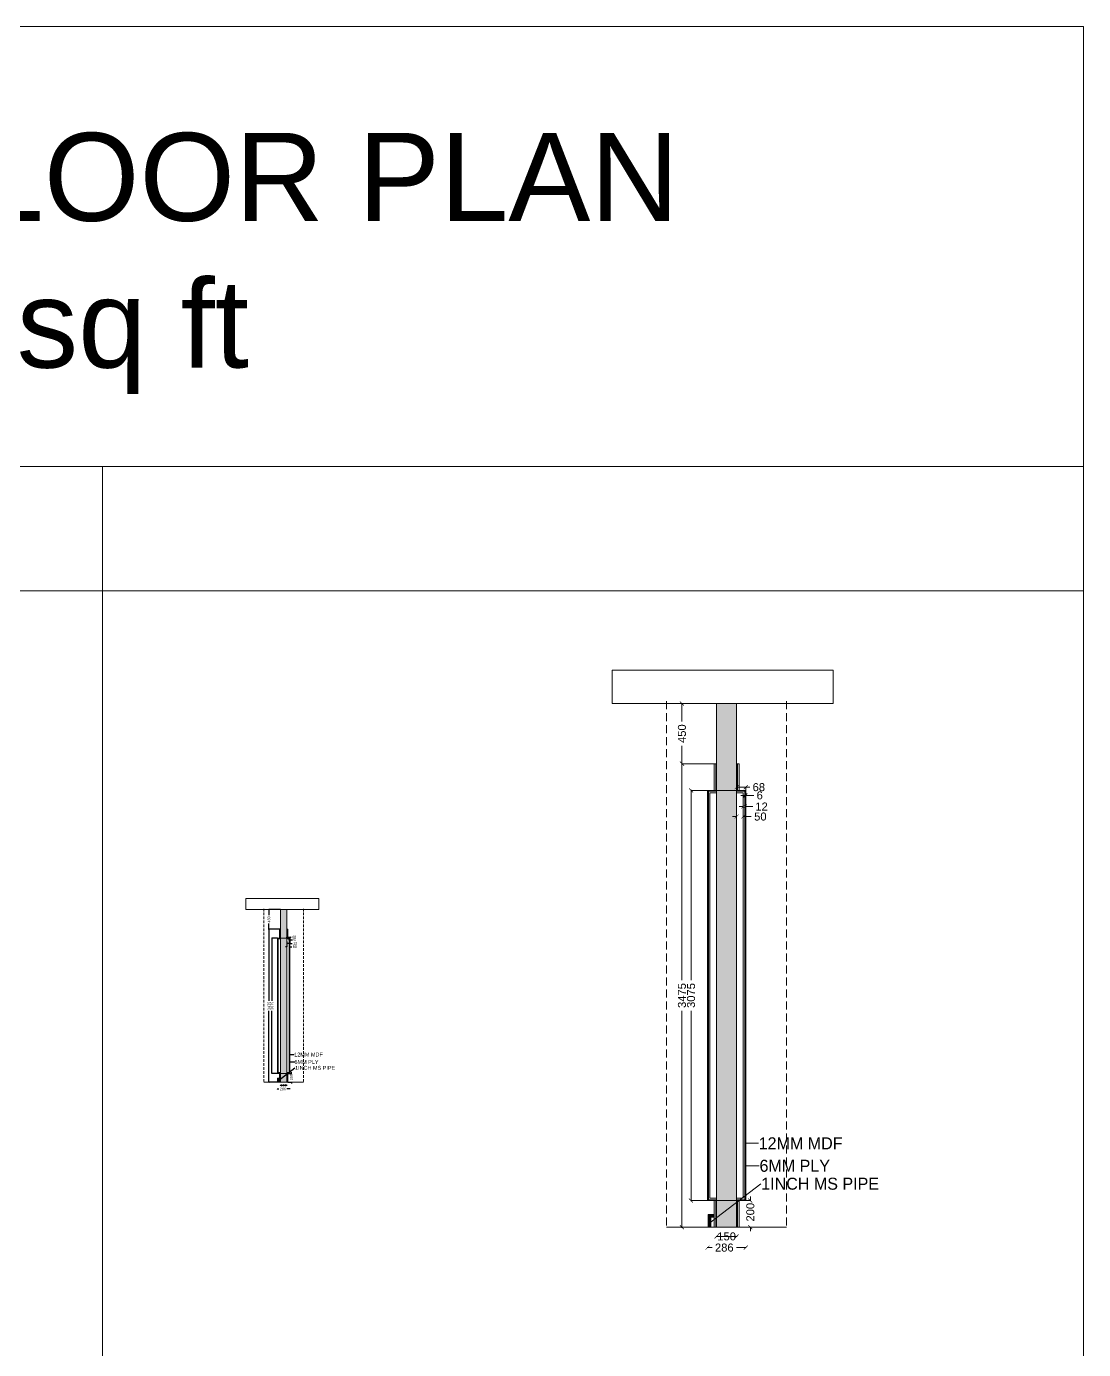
# Model space of a CAD drawing. Header units: millimetres. Extents: x 1464389 to 1998638, y -29162 to 256806.
# Drawn here: x 1638695 to 1662719, y 202913 to 232978 of the extents above; entities that cross this region are included whole.
import ezdxf
from ezdxf import colors
from ezdxf.entities.mleader import LeaderData, LeaderLine
from ezdxf.math import Vec2, Vec3

# ---------------------------------------------------------------- set-up
doc = ezdxf.new("R2010")
doc.units = ezdxf.units.MM
doc.header["$LTSCALE"] = 15
doc.header["$PDMODE"] = 35
doc.linetypes.add('DASHED', pattern=[0.75, 0.5, -0.25])
doc.layers.get('0').update_dxf_attribs({"lineweight": 5})
doc.layers.add('dimension', color=1, linetype='Continuous', lineweight=25)
doc.layers.add('Hatch', color=252, linetype='Continuous', lineweight=15)
doc.layers.add('Text', color=250, linetype='Continuous')
doc.styles.add('ARIAL', font='arial.ttf')
doc.dimstyles.new('SC-25', dxfattribs={"dimtxt": 60, "dimasz": 30, "dimexe": 0, "dimexo": 0, "dimgap": 25, "dimtad": 0, "dimdec": 0, "dimzin": 0, "dimdsep": 46, "dimtxsty": 'ARIAL', "dimblk": 'ARCHTICK', "dimcen": 0.09, "dimdle": 3, "dimclrd": 251, "dimclre": 251, "dimclrt": 1, "dimadec": 0, "dimazin": 0, "dimtfac": 1, "dimtdec": 0, "dimtofl": 0, "dimtmove": 0, "dimatfit": 2, "dimfxl": 100, "dimtolj": 1, "dimtzin": 0, "dimarcsym": 0})

# ---------------------------------------------------------------- blocks, each defined once
blk = doc.blocks.new('_ArchTick')
at = {"color": 0, "linetype": 'ByBlock', "const_width": 0.15}
blk.add_lwpolyline([(-0.5, -0.5), (0.5, 0.5)], dxfattribs=at)
blk = doc.blocks.new('*D2409')
at = {"layer": 'Defpoints', "color": 0, "ltscale": 0.25, "transparency": 16777216}
for p in [(1644615, 212263), (1644683, 212286), (1644683, 212263)]:
    blk.add_point(p, dxfattribs=at)
at = {"layer": 'dimension', "color": 251, "lineweight": -2, "ltscale": 0.25, "transparency": 16777216}
for p, q in [((1644612, 212286), (1644683, 212286)), ((1644615, 212263), (1644615, 212286)), ((1644683, 212263), (1644683, 212286)), ((1644683, 212286), (1644713, 212286))]:
    blk.add_line(p, q, dxfattribs=at)
at = {"layer": 'dimension', "color": 251, "lineweight": -2, "ltscale": 0.25, "transparency": 16777216, "xscale": 30, "yscale": 30, "zscale": 30, "rotation": 180}
blk.add_blockref('_ArchTick', (1644615, 212286), dxfattribs=at)
at = {"layer": 'dimension', "color": 251, "lineweight": -2, "ltscale": 0.25, "transparency": 16777216, "xscale": 30, "yscale": 30, "zscale": 30}
blk.add_blockref('_ArchTick', (1644683, 212286), dxfattribs=at)
at = {"layer": 'dimension', "color": 1, "ltscale": 0.25, "transparency": 16777216, "insert": (1644781, 212286), "char_height": 60, "attachment_point": 5, "style": 'ARIAL'}
blk.add_mtext('\\A1;68', dxfattribs=at)
blk = doc.blocks.new('*D2410')
at = {"layer": 'Defpoints', "color": 0, "ltscale": 0.25, "transparency": 16777216}
for p in [(1644633, 209188), (1644633, 208988), (1644718, 209188)]:
    blk.add_point(p, dxfattribs=at)
at = {"layer": 'dimension', "color": 251, "lineweight": -2, "ltscale": 0.25, "transparency": 16777216}
for p, q in [((1644633, 209188), (1644718, 209188)), ((1644633, 208988), (1644718, 208988)), ((1644718, 209188), (1644718, 209218)), ((1644718, 208988), (1644718, 208958))]:
    blk.add_line(p, q, dxfattribs=at)
at = {"layer": 'dimension', "color": 251, "lineweight": -2, "ltscale": 0.25, "transparency": 16777216, "xscale": 30, "yscale": 30, "zscale": 30}
for p, rotation in [((1644718, 209188), 270), ((1644718, 208988), 90)]:
    blk.add_blockref('_ArchTick', p, dxfattribs=dict(at, rotation=rotation))
at = {"layer": 'dimension', "color": 1, "ltscale": 0.25, "transparency": 16777216, "insert": (1644718, 209101), "char_height": 60, "attachment_point": 5, "rotation": 90, "style": 'ARIAL'}
blk.add_mtext('\\A1;200', dxfattribs=at)
blk = doc.blocks.new('*D1709')
at = {"layer": 'Defpoints', "color": 0, "ltscale": 0.25, "transparency": 16777216}
for p in [(1644465, 208919), (1644615, 208919), (1644615, 208919)]:
    blk.add_point(p, dxfattribs=at)
at = {"layer": 'dimension', "color": 251, "lineweight": -2, "ltscale": 0.25, "transparency": 16777216}
blk.add_line((1644462, 208919), (1644618, 208919), dxfattribs=at)
at = {"layer": 'dimension', "color": 251, "lineweight": -2, "ltscale": 0.25, "transparency": 16777216, "xscale": 30, "yscale": 30, "zscale": 30, "rotation": 180}
blk.add_blockref('_ArchTick', (1644465, 208919), dxfattribs=at)
at = {"layer": 'dimension', "color": 251, "lineweight": -2, "ltscale": 0.25, "transparency": 16777216, "xscale": 30, "yscale": 30, "zscale": 30}
blk.add_blockref('_ArchTick', (1644615, 208919), dxfattribs=at)
at = {"layer": 'dimension', "color": 1, "ltscale": 0.25, "transparency": 16777216, "insert": (1644540, 208919), "char_height": 60, "attachment_point": 5, "style": 'ARIAL'}
blk.add_mtext('\\A1;150', dxfattribs=at)
blk = doc.blocks.new('*D1710')
at = {"layer": 'Defpoints', "color": 0, "ltscale": 0.25, "transparency": 16777216}
for p in [(1644397, 208836), (1644683, 208836), (1644683, 208836)]:
    blk.add_point(p, dxfattribs=at)
at = {"layer": 'dimension', "color": 251, "lineweight": -2, "ltscale": 0.25, "transparency": 16777216}
for p, q in [((1644394, 208836), (1644431, 208836)), ((1644686, 208836), (1644614, 208836))]:
    blk.add_line(p, q, dxfattribs=at)
at = {"layer": 'dimension', "color": 251, "lineweight": -2, "ltscale": 0.25, "transparency": 16777216, "xscale": 30, "yscale": 30, "zscale": 30, "rotation": 180}
blk.add_blockref('_ArchTick', (1644397, 208836), dxfattribs=at)
at = {"layer": 'dimension', "color": 251, "lineweight": -2, "ltscale": 0.25, "transparency": 16777216, "xscale": 30, "yscale": 30, "zscale": 30}
blk.add_blockref('_ArchTick', (1644683, 208836), dxfattribs=at)
at = {"layer": 'dimension', "color": 1, "ltscale": 0.25, "transparency": 16777216, "insert": (1644522, 208836), "char_height": 60, "attachment_point": 5, "style": 'ARIAL'}
blk.add_mtext('\\A1;286', dxfattribs=at)
blk = doc.blocks.new('*D2411')
at = {"layer": 'Defpoints', "color": 0, "ltscale": 0.25, "transparency": 16777216}
for p in [(1644273, 212263), (1644397, 212263), (1644397, 209188)]:
    blk.add_point(p, dxfattribs=at)
at = {"layer": 'dimension', "color": 251, "lineweight": -2, "ltscale": 0.25, "transparency": 16777216}
for p, q in [((1644273, 212266), (1644273, 210840)), ((1644397, 212263), (1644273, 212263)), ((1644273, 209185), (1644273, 210610)), ((1644397, 209188), (1644273, 209188))]:
    blk.add_line(p, q, dxfattribs=at)
at = {"layer": 'dimension', "color": 251, "lineweight": -2, "ltscale": 0.25, "transparency": 16777216, "xscale": 30, "yscale": 30, "zscale": 30}
for p, rotation in [((1644273, 212263), 90), ((1644273, 209188), 270)]:
    blk.add_blockref('_ArchTick', p, dxfattribs=dict(at, rotation=rotation))
at = {"layer": 'dimension', "color": 1, "ltscale": 0.25, "transparency": 16777216, "insert": (1644273, 210725), "char_height": 60, "attachment_point": 5, "rotation": 90, "style": 'ARIAL'}
blk.add_mtext('\\A1;3075', dxfattribs=at)
blk = doc.blocks.new('*D2412')
at = {"layer": 'Defpoints', "color": 0, "ltscale": 0.25, "transparency": 16777216}
for p in [(1644447, 212463), (1644205, 208988), (1644447, 208988)]:
    blk.add_point(p, dxfattribs=at)
at = {"layer": 'dimension', "color": 251, "lineweight": -2, "ltscale": 0.25, "transparency": 16777216}
for p, q in [((1644205, 212466), (1644205, 210840)), ((1644447, 212463), (1644205, 212463)), ((1644205, 208985), (1644205, 210610)), ((1644447, 208988), (1644205, 208988))]:
    blk.add_line(p, q, dxfattribs=at)
at = {"layer": 'dimension', "color": 251, "lineweight": -2, "ltscale": 0.25, "transparency": 16777216, "xscale": 30, "yscale": 30, "zscale": 30}
for p, rotation in [((1644205, 212463), 90), ((1644205, 208988), 270)]:
    blk.add_blockref('_ArchTick', p, dxfattribs=dict(at, rotation=rotation))
at = {"layer": 'dimension', "color": 1, "ltscale": 0.25, "transparency": 16777216, "insert": (1644205, 210725), "char_height": 60, "attachment_point": 5, "rotation": 90, "style": 'ARIAL'}
blk.add_mtext('\\A1;3475', dxfattribs=at)
blk = doc.blocks.new('*D2413')
at = {"layer": 'Defpoints', "color": 0, "ltscale": 0.25, "transparency": 16777216}
for p in [(1644205, 212913), (1644465, 212913), (1644465, 212463)]:
    blk.add_point(p, dxfattribs=at)
at = {"layer": 'dimension', "color": 251, "lineweight": -2, "ltscale": 0.25, "transparency": 16777216}
for p, q in [((1644205, 212916), (1644205, 212780)), ((1644465, 212913), (1644205, 212913)), ((1644205, 212460), (1644205, 212595)), ((1644465, 212463), (1644205, 212463))]:
    blk.add_line(p, q, dxfattribs=at)
at = {"layer": 'dimension', "color": 251, "lineweight": -2, "ltscale": 0.25, "transparency": 16777216, "xscale": 30, "yscale": 30, "zscale": 30}
for p, rotation in [((1644205, 212913), 90), ((1644205, 212463), 270)]:
    blk.add_blockref('_ArchTick', p, dxfattribs=dict(at, rotation=rotation))
at = {"layer": 'dimension', "color": 1, "ltscale": 0.25, "transparency": 16777216, "insert": (1644205, 212688), "char_height": 60, "attachment_point": 5, "rotation": 90, "style": 'ARIAL'}
blk.add_mtext('\\A1;450', dxfattribs=at)
blk = doc.blocks.new('*D1711')
at = {"layer": 'Defpoints', "color": 0, "ltscale": 0.25, "transparency": 16777216}
for p in [(1644615, 212189), (1644665, 212189), (1644665, 212066)]:
    blk.add_point(p, dxfattribs=at)
at = {"layer": 'dimension', "color": 251, "lineweight": -2, "ltscale": 0.25, "transparency": 16777216}
for p, q in [((1644615, 212066), (1644585, 212066)), ((1644615, 212189), (1644615, 212066)), ((1644665, 212189), (1644665, 212066)), ((1644665, 212066), (1644725, 212066))]:
    blk.add_line(p, q, dxfattribs=at)
at = {"layer": 'dimension', "color": 251, "lineweight": -2, "ltscale": 0.25, "transparency": 16777216, "xscale": 30, "yscale": 30, "zscale": 30}
blk.add_blockref('_ArchTick', (1644615, 212066), dxfattribs=at)
at = {"layer": 'dimension', "color": 251, "lineweight": -2, "ltscale": 0.25, "transparency": 16777216, "xscale": 30, "yscale": 30, "zscale": 30, "rotation": 180}
blk.add_blockref('_ArchTick', (1644665, 212066), dxfattribs=at)
at = {"layer": 'dimension', "color": 1, "ltscale": 0.25, "transparency": 16777216, "insert": (1644793, 212066), "char_height": 60, "attachment_point": 5, "style": 'ARIAL'}
blk.add_mtext('\\A1;50', dxfattribs=at)
blk = doc.blocks.new('*D1712')
at = {"layer": 'Defpoints', "color": 0, "ltscale": 0.25, "transparency": 16777216}
for p in [(1644665, 212219), (1644677, 212219), (1644677, 212142)]:
    blk.add_point(p, dxfattribs=at)
at = {"layer": 'dimension', "color": 251, "lineweight": -2, "ltscale": 0.25, "transparency": 16777216}
for p, q in [((1644665, 212142), (1644635, 212142)), ((1644665, 212219), (1644665, 212142)), ((1644677, 212219), (1644677, 212142)), ((1644677, 212142), (1644737, 212142))]:
    blk.add_line(p, q, dxfattribs=at)
at = {"layer": 'dimension', "color": 251, "lineweight": -2, "ltscale": 0.25, "transparency": 16777216, "xscale": 30, "yscale": 30, "zscale": 30}
blk.add_blockref('_ArchTick', (1644665, 212142), dxfattribs=at)
at = {"layer": 'dimension', "color": 251, "lineweight": -2, "ltscale": 0.25, "transparency": 16777216, "xscale": 30, "yscale": 30, "zscale": 30, "rotation": 180}
blk.add_blockref('_ArchTick', (1644677, 212142), dxfattribs=at)
at = {"layer": 'dimension', "color": 1, "ltscale": 0.25, "transparency": 16777216, "insert": (1644802, 212142), "char_height": 60, "attachment_point": 5, "style": 'ARIAL'}
blk.add_mtext('\\A1;12', dxfattribs=at)
blk = doc.blocks.new('*D2414')
at = {"layer": 'Defpoints', "color": 0, "ltscale": 0.25, "transparency": 16777216}
for p in [(1644683, 212263), (1644677, 212257), (1644683, 212225)]:
    blk.add_point(p, dxfattribs=at)
at = {"layer": 'dimension', "color": 251, "lineweight": -2, "ltscale": 0.25, "transparency": 16777216}
for p, q in [((1644683, 212263), (1644683, 212225)), ((1644677, 212225), (1644647, 212225)), ((1644677, 212257), (1644677, 212225)), ((1644683, 212225), (1644743, 212225))]:
    blk.add_line(p, q, dxfattribs=at)
at = {"layer": 'dimension', "color": 251, "lineweight": -2, "ltscale": 0.25, "transparency": 16777216, "xscale": 30, "yscale": 30, "zscale": 30}
blk.add_blockref('_ArchTick', (1644677, 212225), dxfattribs=at)
at = {"layer": 'dimension', "color": 251, "lineweight": -2, "ltscale": 0.25, "transparency": 16777216, "xscale": 30, "yscale": 30, "zscale": 30, "rotation": 180}
blk.add_blockref('_ArchTick', (1644683, 212225), dxfattribs=at)
at = {"layer": 'dimension', "color": 1, "ltscale": 0.25, "transparency": 16777216, "insert": (1644788, 212225), "char_height": 60, "attachment_point": 5, "style": 'ARIAL'}
blk.add_mtext('\\A1;6', dxfattribs=at)
blk = doc.blocks.new('*D1319')
at = {"layer": 'Defpoints', "color": 0, "ltscale": 0.25, "transparency": 16777216}
for p in [(3435141.6, 304428.2), (3435209.6, 304452), (3435209.6, 304428.2)]:
    blk.add_point(p, dxfattribs=at)
at = {"layer": 'dimension', "color": 251, "lineweight": -2, "ltscale": 0.25, "transparency": 16777216}
for p, q in [((3435138.6, 304452), (3435209.6, 304452)), ((3435141.6, 304428.2), (3435141.6, 304452)), ((3435209.6, 304428.2), (3435209.6, 304452)), ((3435209.6, 304452), (3435239.6, 304452))]:
    blk.add_line(p, q, dxfattribs=at)
at = {"layer": 'dimension', "color": 251, "lineweight": -2, "ltscale": 0.25, "transparency": 16777216, "xscale": 30, "yscale": 30, "zscale": 30, "rotation": 180}
blk.add_blockref('_ArchTick', (3435141.6, 304452), dxfattribs=at)
at = {"layer": 'dimension', "color": 251, "lineweight": -2, "ltscale": 0.25, "transparency": 16777216, "xscale": 30, "yscale": 30, "zscale": 30}
blk.add_blockref('_ArchTick', (3435209.6, 304452), dxfattribs=at)
at = {"layer": 'dimension', "color": 1, "ltscale": 0.25, "transparency": 16777216, "insert": (3435307.8, 304452), "char_height": 60, "attachment_point": 5, "style": 'ARIAL'}
blk.add_mtext('\\A1;68', dxfattribs=at)
blk = doc.blocks.new('*D1320')
at = {"layer": 'Defpoints', "color": 0, "ltscale": 0.25, "transparency": 16777216}
for p in [(3435159.6, 301353.2), (3435244.3, 301353.2), (3435159.6, 301153.2)]:
    blk.add_point(p, dxfattribs=at)
at = {"layer": 'dimension', "color": 251, "lineweight": -2, "ltscale": 0.25, "transparency": 16777216}
for p, q in [((3435244.3, 301353.2), (3435244.3, 301383.2)), ((3435159.6, 301353.2), (3435244.3, 301353.2)), ((3435159.6, 301153.2), (3435244.3, 301153.2)), ((3435244.3, 301153.2), (3435244.3, 301123.2))]:
    blk.add_line(p, q, dxfattribs=at)
at = {"layer": 'dimension', "color": 251, "lineweight": -2, "ltscale": 0.25, "transparency": 16777216, "xscale": 30, "yscale": 30, "zscale": 30}
for p, rotation in [((3435244.3, 301353.2), 270), ((3435244.3, 301153.2), 90)]:
    blk.add_blockref('_ArchTick', p, dxfattribs=dict(at, rotation=rotation))
at = {"layer": 'dimension', "color": 1, "ltscale": 0.25, "transparency": 16777216, "insert": (3435244.3, 301266.5), "char_height": 60, "attachment_point": 5, "rotation": 90, "style": 'ARIAL'}
blk.add_mtext('\\A1;200', dxfattribs=at)
blk = doc.blocks.new('*D1315')
at = {"layer": 'Defpoints', "color": 0, "ltscale": 0.25, "transparency": 16777216}
for p in [(3434991.6, 301084.8), (3435141.6, 301084.8), (3435141.6, 301084.8)]:
    blk.add_point(p, dxfattribs=at)
at = {"layer": 'dimension', "color": 251, "lineweight": -2, "ltscale": 0.25, "transparency": 16777216}
blk.add_line((3434988.6, 301084.8), (3435144.6, 301084.8), dxfattribs=at)
at = {"layer": 'dimension', "color": 251, "lineweight": -2, "ltscale": 0.25, "transparency": 16777216, "xscale": 30, "yscale": 30, "zscale": 30, "rotation": 180}
blk.add_blockref('_ArchTick', (3434991.6, 301084.8), dxfattribs=at)
at = {"layer": 'dimension', "color": 251, "lineweight": -2, "ltscale": 0.25, "transparency": 16777216, "xscale": 30, "yscale": 30, "zscale": 30}
blk.add_blockref('_ArchTick', (3435141.6, 301084.8), dxfattribs=at)
at = {"layer": 'dimension', "color": 1, "ltscale": 0.25, "transparency": 16777216, "insert": (3435066.6, 301084.8), "char_height": 60, "attachment_point": 5, "style": 'ARIAL'}
blk.add_mtext('\\A1;150', dxfattribs=at)
blk = doc.blocks.new('*D1316')
at = {"layer": 'Defpoints', "color": 0, "ltscale": 0.25, "transparency": 16777216}
for p in [(3434923.6, 301001), (3435209.6, 301001), (3435209.6, 301001)]:
    blk.add_point(p, dxfattribs=at)
at = {"layer": 'dimension', "color": 251, "lineweight": -2, "ltscale": 0.25, "transparency": 16777216}
for p, q in [((3434920.6, 301001), (3434957.2, 301001)), ((3435212.6, 301001), (3435140.8, 301001))]:
    blk.add_line(p, q, dxfattribs=at)
at = {"layer": 'dimension', "color": 251, "lineweight": -2, "ltscale": 0.25, "transparency": 16777216, "xscale": 30, "yscale": 30, "zscale": 30, "rotation": 180}
blk.add_blockref('_ArchTick', (3434923.6, 301001), dxfattribs=at)
at = {"layer": 'dimension', "color": 251, "lineweight": -2, "ltscale": 0.25, "transparency": 16777216, "xscale": 30, "yscale": 30, "zscale": 30}
blk.add_blockref('_ArchTick', (3435209.6, 301001), dxfattribs=at)
at = {"layer": 'dimension', "color": 1, "ltscale": 0.25, "transparency": 16777216, "insert": (3435049, 301001), "char_height": 60, "attachment_point": 5, "style": 'ARIAL'}
blk.add_mtext('\\A1;286', dxfattribs=at)
blk = doc.blocks.new('*D1321')
at = {"layer": 'Defpoints', "color": 0, "ltscale": 0.25, "transparency": 16777216}
for p in [(3434799.7, 304428.2), (3434923.6, 304428.2), (3434923.6, 301353.2)]:
    blk.add_point(p, dxfattribs=at)
at = {"layer": 'dimension', "color": 251, "lineweight": -2, "ltscale": 0.25, "transparency": 16777216}
for p, q in [((3434799.7, 304431.2), (3434799.7, 303005.5)), ((3434923.6, 304428.2), (3434799.7, 304428.2)), ((3434799.7, 301350.2), (3434799.7, 302775.9)), ((3434923.6, 301353.2), (3434799.7, 301353.2))]:
    blk.add_line(p, q, dxfattribs=at)
at = {"layer": 'dimension', "color": 251, "lineweight": -2, "ltscale": 0.25, "transparency": 16777216, "xscale": 30, "yscale": 30, "zscale": 30}
for p, rotation in [((3434799.7, 304428.2), 90), ((3434799.7, 301353.2), 270)]:
    blk.add_blockref('_ArchTick', p, dxfattribs=dict(at, rotation=rotation))
at = {"layer": 'dimension', "color": 1, "ltscale": 0.25, "transparency": 16777216, "insert": (3434799.7, 302890.7), "char_height": 60, "attachment_point": 5, "rotation": 90, "style": 'ARIAL'}
blk.add_mtext('\\A1;3075', dxfattribs=at)
blk = doc.blocks.new('*D1322')
at = {"layer": 'Defpoints', "color": 0, "ltscale": 0.25, "transparency": 16777216}
for p in [(3434973.6, 304628.2), (3434731.8, 301153.2), (3434973.6, 301153.2)]:
    blk.add_point(p, dxfattribs=at)
at = {"layer": 'dimension', "color": 251, "lineweight": -2, "ltscale": 0.25, "transparency": 16777216}
for p, q in [((3434731.8, 304631.2), (3434731.8, 303005.5)), ((3434973.6, 304628.2), (3434731.8, 304628.2)), ((3434731.8, 301150.2), (3434731.8, 302775.9)), ((3434973.6, 301153.2), (3434731.8, 301153.2))]:
    blk.add_line(p, q, dxfattribs=at)
at = {"layer": 'dimension', "color": 251, "lineweight": -2, "ltscale": 0.25, "transparency": 16777216, "xscale": 30, "yscale": 30, "zscale": 30}
for p, rotation in [((3434731.8, 304628.2), 90), ((3434731.8, 301153.2), 270)]:
    blk.add_blockref('_ArchTick', p, dxfattribs=dict(at, rotation=rotation))
at = {"layer": 'dimension', "color": 1, "ltscale": 0.25, "transparency": 16777216, "insert": (3434731.8, 302890.7), "char_height": 60, "attachment_point": 5, "rotation": 90, "style": 'ARIAL'}
blk.add_mtext('\\A1;3475', dxfattribs=at)
blk = doc.blocks.new('*D1323')
at = {"layer": 'Defpoints', "color": 0, "ltscale": 0.25, "transparency": 16777216}
for p in [(3434731.8, 305078.2), (3434991.6, 305078.2), (3434991.6, 304628.2)]:
    blk.add_point(p, dxfattribs=at)
at = {"layer": 'dimension', "color": 251, "lineweight": -2, "ltscale": 0.25, "transparency": 16777216}
for p, q in [((3434731.8, 305081.2), (3434731.8, 304945.6)), ((3434991.6, 305078.2), (3434731.8, 305078.2)), ((3434731.8, 304625.2), (3434731.8, 304760.9)), ((3434991.6, 304628.2), (3434731.8, 304628.2))]:
    blk.add_line(p, q, dxfattribs=at)
at = {"layer": 'dimension', "color": 251, "lineweight": -2, "ltscale": 0.25, "transparency": 16777216, "xscale": 30, "yscale": 30, "zscale": 30}
for p, rotation in [((3434731.8, 305078.2), 90), ((3434731.8, 304628.2), 270)]:
    blk.add_blockref('_ArchTick', p, dxfattribs=dict(at, rotation=rotation))
at = {"layer": 'dimension', "color": 1, "ltscale": 0.25, "transparency": 16777216, "insert": (3434731.8, 304853.2), "char_height": 60, "attachment_point": 5, "rotation": 90, "style": 'ARIAL'}
blk.add_mtext('\\A1;450', dxfattribs=at)
blk = doc.blocks.new('*D1317')
at = {"layer": 'Defpoints', "color": 0, "ltscale": 0.25, "transparency": 16777216}
for p in [(3435141.6, 304354.2), (3435191.6, 304354.2), (3435191.6, 304231.7)]:
    blk.add_point(p, dxfattribs=at)
at = {"layer": 'dimension', "color": 251, "lineweight": -2, "ltscale": 0.25, "transparency": 16777216}
for p, q in [((3435141.6, 304354.2), (3435141.6, 304231.7)), ((3435191.6, 304354.2), (3435191.6, 304231.7)), ((3435141.6, 304231.7), (3435111.6, 304231.7)), ((3435191.6, 304231.7), (3435251.6, 304231.7))]:
    blk.add_line(p, q, dxfattribs=at)
at = {"layer": 'dimension', "color": 251, "lineweight": -2, "ltscale": 0.25, "transparency": 16777216, "xscale": 30, "yscale": 30, "zscale": 30}
blk.add_blockref('_ArchTick', (3435141.6, 304231.7), dxfattribs=at)
at = {"layer": 'dimension', "color": 251, "lineweight": -2, "ltscale": 0.25, "transparency": 16777216, "xscale": 30, "yscale": 30, "zscale": 30, "rotation": 180}
blk.add_blockref('_ArchTick', (3435191.6, 304231.7), dxfattribs=at)
at = {"layer": 'dimension', "color": 1, "ltscale": 0.25, "transparency": 16777216, "insert": (3435319.5, 304231.7), "char_height": 60, "attachment_point": 5, "style": 'ARIAL'}
blk.add_mtext('\\A1;50', dxfattribs=at)
blk = doc.blocks.new('*D1318')
at = {"layer": 'Defpoints', "color": 0, "ltscale": 0.25, "transparency": 16777216}
for p in [(3435191.6, 304384.4), (3435203.6, 304384.4), (3435203.6, 304307.1)]:
    blk.add_point(p, dxfattribs=at)
at = {"layer": 'dimension', "color": 251, "lineweight": -2, "ltscale": 0.25, "transparency": 16777216}
for p, q in [((3435191.6, 304384.4), (3435191.6, 304307.1)), ((3435203.6, 304384.4), (3435203.6, 304307.1)), ((3435191.6, 304307.1), (3435161.6, 304307.1)), ((3435203.6, 304307.1), (3435263.6, 304307.1))]:
    blk.add_line(p, q, dxfattribs=at)
at = {"layer": 'dimension', "color": 251, "lineweight": -2, "ltscale": 0.25, "transparency": 16777216, "xscale": 30, "yscale": 30, "zscale": 30}
blk.add_blockref('_ArchTick', (3435191.6, 304307.1), dxfattribs=at)
at = {"layer": 'dimension', "color": 251, "lineweight": -2, "ltscale": 0.25, "transparency": 16777216, "xscale": 30, "yscale": 30, "zscale": 30, "rotation": 180}
blk.add_blockref('_ArchTick', (3435203.6, 304307.1), dxfattribs=at)
at = {"layer": 'dimension', "color": 1, "ltscale": 0.25, "transparency": 16777216, "insert": (3435328.4, 304307.1), "char_height": 60, "attachment_point": 5, "style": 'ARIAL'}
blk.add_mtext('\\A1;12', dxfattribs=at)
blk = doc.blocks.new('*D1324')
at = {"layer": 'Defpoints', "color": 0, "ltscale": 0.25, "transparency": 16777216}
for p in [(3435203.6, 304422.2), (3435209.6, 304422.2), (3435209.6, 304390.6)]:
    blk.add_point(p, dxfattribs=at)
at = {"layer": 'dimension', "color": 251, "lineweight": -2, "ltscale": 0.25, "transparency": 16777216}
for p, q in [((3435203.6, 304390.6), (3435173.6, 304390.6)), ((3435203.6, 304422.2), (3435203.6, 304390.6)), ((3435209.6, 304422.2), (3435209.6, 304390.6)), ((3435209.6, 304390.6), (3435269.6, 304390.6))]:
    blk.add_line(p, q, dxfattribs=at)
at = {"layer": 'dimension', "color": 251, "lineweight": -2, "ltscale": 0.25, "transparency": 16777216, "xscale": 30, "yscale": 30, "zscale": 30}
blk.add_blockref('_ArchTick', (3435203.6, 304390.6), dxfattribs=at)
at = {"layer": 'dimension', "color": 251, "lineweight": -2, "ltscale": 0.25, "transparency": 16777216, "xscale": 30, "yscale": 30, "zscale": 30, "rotation": 180}
blk.add_blockref('_ArchTick', (3435209.6, 304390.6), dxfattribs=at)
at = {"layer": 'dimension', "color": 1, "ltscale": 0.25, "transparency": 16777216, "insert": (3435314.4, 304390.6), "char_height": 60, "attachment_point": 5, "style": 'ARIAL'}
blk.add_mtext('\\A1;6', dxfattribs=at)
blk = doc.blocks.new('CO')
at = {"ltscale": 0.25, "true_color": 0xf8d731}
h = blk.add_hatch(color=40, dxfattribs=at)
h.dxf.hatch_style = 1
h.paths.add_polyline_path([(3434948.6, 301228.2), (3434973.6, 301228.2), (3434973.6, 301248.2), (3434928.6, 301248.2), (3434928.6, 301153.2), (3434948.6, 301153.2)])
at = {"layer": 'Hatch'}
h = blk.add_hatch(color=256, dxfattribs=at)
h.dxf.hatch_style = 1
h.paths.add_polyline_path([(3435141.6, 301353.2), (3434991.6, 301353.2), (3434991.6, 301153.2), (3435141.6, 301153.2)])
h.paths.add_polyline_path([(3435141.6, 304428.2), (3434991.6, 304428.2), (3434991.6, 301353.2), (3435141.6, 301353.2)])
h.paths.add_polyline_path([(3435141.6, 304628.2), (3434991.6, 304628.2), (3434991.6, 304428.2), (3435141.6, 304428.2)])
h.paths.add_polyline_path([(3435141.6, 305078.2), (3434991.6, 305078.2), (3434991.6, 304628.2), (3435141.6, 304628.2)])
at = {"linetype": 'DASHED', "ltscale": 8}
for p, q in [((3434616.6, 305096.2), (3434616.6, 301153.2)), ((3435516.6, 305096.2), (3435516.6, 301153.2))]:
    blk.add_line(p, q, dxfattribs=at)
at = {"ltscale": 0.25}
for p, q in [((3434991.6, 304428.2), (3434991.6, 305078.2)), ((3435141.6, 304428.2), (3435141.6, 305078.2)), ((3434973.6, 304628.2), (3434991.6, 304628.2)), ((3434991.6, 304628.2), (3434991.6, 301353.2)), ((3435141.6, 304628.2), (3435141.6, 301353.2)), ((3435141.6, 304628.2), (3435159.6, 304628.2)), ((3434923.6, 301353.2), (3434923.6, 304428.2)), ((3435209.6, 301353.2), (3435209.6, 304428.2)), ((3434991.6, 301353.2), (3435141.6, 301353.2)), ((3434991.6, 301153.2), (3434991.6, 301353.2)), ((3435141.6, 301153.2), (3435141.6, 301353.2)), ((3434928.6, 301248.2), (3434928.6, 301153.2)), ((3434928.6, 301248.2), (3434973.6, 301248.2)), ((3434948.6, 301228.2), (3434948.6, 301153.2)), ((3434948.6, 301228.2), (3434973.6, 301228.2)), ((3434616.6, 301153.2), (3435516.6, 301153.2)), ((3434991.6, 301153.2), (3435141.6, 301153.2))]:
    blk.add_line(p, q, dxfattribs=at)
for points in [[(3434209.5, 305328.2), (3435865.9, 305328.2), (3435865.9, 305078.2), (3434209.5, 305078.2)], [(3434991.6, 301353.2), (3435141.6, 301353.2), (3435141.6, 301153.2), (3434991.6, 301153.2)]]:
    blk.add_lwpolyline(points, close=True, dxfattribs=at)
for points in [[(3434973.6, 304428.2), (3434973.6, 304628.2)], [(3434985.6, 304428.2), (3434985.6, 304628.2)], [(3435147.6, 304628.2), (3435147.6, 304428.2)], [(3435159.6, 304628.2), (3435159.6, 304428.2)], [(3435141.6, 301353.2), (3435209.6, 301353.2), (3435209.6, 304428.2), (3434923.6, 304428.2), (3434923.6, 301353.2), (3434991.6, 301353.2)], [(3434991.6, 304422.2), (3434929.6, 304422.2), (3434929.6, 301359.2), (3434991.6, 301359.2)], [(3434991.6, 304410.2), (3434941.6, 304410.2), (3434941.6, 301371.2), (3434991.6, 301371.2)], [(3435141.6, 301359.2), (3435203.6, 301359.2), (3435203.6, 304422.2), (3435141.6, 304422.2)], [(3435141.6, 301371.2), (3435191.6, 301371.2), (3435191.6, 304410.2), (3435141.6, 304410.2)], [(3434973.6, 301153.2), (3434973.6, 301353.2)], [(3434985.6, 301153.2), (3434985.6, 301353.2)], [(3435147.6, 301353.2), (3435147.6, 301153.2)], [(3435159.6, 301353.2), (3435159.6, 301153.2)]]:
    blk.add_lwpolyline(points, dxfattribs=at)
at = {"layer": 'dimension', "ltscale": 0.25}
for base, p1, p2, picture, middle in [((3434731.8, 305078.2), (3434991.6, 304628.2), (3434991.6, 305078.2), '*D1323', (3434731.8, 304853.2)), ((3434731.8, 301153.2), (3434973.6, 304628.2), (3434973.6, 301153.2), '*D1322', (3434731.8, 302890.7)), ((3434799.7, 304428.2), (3434923.6, 301353.2), (3434923.6, 304428.2), '*D1321', (3434799.7, 302890.7))]:
    dim = blk.add_linear_dim(base=base, p1=p1, p2=p2, angle=90, dimstyle='SC-25', dxfattribs=at)
    dim.commit()
    dim.dimension.update_dxf_attribs({"geometry": picture, "text_midpoint": middle})
for base, p1, p2, picture, middle in [((3435209.6, 304452), (3435141.6, 304428.2), (3435209.6, 304428.2), '*D1319', (3435307.8, 304452)), ((3435203.6, 304307.1), (3435191.6, 304384.4), (3435203.6, 304384.4), '*D1318', (3435328.4, 304307.1)), ((3435209.6, 304390.6), (3435203.6, 304422.2), (3435209.6, 304428.2), '*D1324', (3435314.4, 304390.6)), ((3435191.6, 304231.7), (3435141.6, 304354.2), (3435191.6, 304354.2), '*D1317', (3435319.5, 304231.7))]:
    dim = blk.add_linear_dim(base=base, p1=p1, p2=p2, dimstyle='SC-25', dxfattribs=at)
    dim.commit()
    dim.dimension.update_dxf_attribs({"geometry": picture, "text_midpoint": middle})
dim = blk.add_linear_dim(base=(3435244.3, 301353.2), p1=(3435159.6, 301153.2), p2=(3435159.6, 301353.2), angle=90, dimstyle='SC-25', dxfattribs=at)
dim.commit()
dim.dimension.update_dxf_attribs({"geometry": '*D1320', "text_midpoint": (3435244.3, 301266.5), "dimtype": 128})
for base, p1, p2, picture, middle in [((3435141.6, 301084.8), (3434991.6, 301084.8), (3435141.6, 301084.8), '*D1315', (3435066.6, 301084.8)), ((3435209.6, 301001), (3434923.6, 301001), (3435209.6, 301001), '*D1316', (3435049, 301001))]:
    dim = blk.add_linear_dim(base=base, p1=p1, p2=p2, dimstyle='SC-25', dxfattribs=at)
    dim.commit()
    dim.dimension.update_dxf_attribs({"geometry": picture, "text_midpoint": middle, "dimtype": 128})
at = {"ltscale": 0.25}
ml = blk.add_multileader_mtext('Standard', dxfattribs=at)
ml.set_content('{\\C1;12MM MDF}', color=256)
ml.set_leader_properties()
ml.build(insert=Vec2(0, 0))
ml.multileader.update_dxf_attribs({"text_right_attachment_type": 6, "dogleg_length": 0.36})
ctx = ml.context
ctx.base_point, ctx.char_height, ctx.plane_origin = Vec3(3435305, 301782.7), 90, Vec3(3435203.6, 301782.7)
ctx.right_attachment = 6
notes = []
notes.append((ctx, [(0, (1, 1, 0), (3435304.6, 301782.7), (1, 0), 0.36, [(0, [(3435203.6, 301782.7)], 0, [])])]))
ctx.mtext.insert, ctx.mtext.width, ctx.mtext.flow_direction = Vec3(3435307, 301827.7), 726.512, 5
ml = blk.add_multileader_mtext('Standard', dxfattribs=at)
ml.set_content('{\\C1;6MM PLY}', color=256)
ml.set_leader_properties()
ml.build(insert=Vec2(0, 0))
ml.multileader.update_dxf_attribs({"text_right_attachment_type": 6, "dogleg_length": 0.36})
ctx = ml.context
ctx.base_point, ctx.char_height, ctx.plane_origin = Vec3(3435311, 301614.4), 90, Vec3(3435209.6, 301614.4)
ctx.right_attachment = 6
notes.append((ctx, [(0, (1, 1, 0), (3435310.6, 301614.4), (1, 0), 0.36, [(0, [(3435209.6, 301614.4)], 0, [])])]))
ctx.mtext.insert, ctx.mtext.flow_direction = Vec3(3435313, 301659.4), 5
ml = blk.add_multileader_mtext('Standard', dxfattribs=at)
ml.set_content('{\\C1;1INCH MS PIPE}', color=256)
ml.set_leader_properties()
ml.build(insert=Vec2(0, 0))
ml.multileader.update_dxf_attribs({"text_right_attachment_type": 6, "dogleg_length": 0.36})
ctx = ml.context
ctx.base_point, ctx.char_height, ctx.plane_origin = Vec3(3435324.1, 301480.1), 90, Vec3(3434948.6, 301190.7)
ctx.right_attachment = 6
notes.append((ctx, [(0, (1, 1, 0), (3435323.7, 301480.1), (1, 0), 0.36, [(0, [(3434948.6, 301190.7)], 0, [])])]))
ctx.mtext.insert, ctx.mtext.flow_direction = Vec3(3435326.1, 301525.1), 5
for ctx, leaders in notes:
    for number, flags, end, landing, length, lines in leaders:
        leader = LeaderData()
        leader.index, (leader.has_last_leader_line, leader.has_dogleg_vector, leader.attachment_direction) = number, flags
        leader.last_leader_point, leader.dogleg_vector, leader.dogleg_length = Vec3(end), Vec3(landing), length
        for number, points, colour, breaks in lines:
            line = LeaderLine()
            line.index, line.vertices, line.color, line.breaks = number, Vec3.list(points), colors.encode_raw_color(colour), breaks
            leader.lines.append(line)
        ctx.leaders.append(leader)

msp = doc.modelspace()

# ---------------------------------------------------------------- hatches: boundary and pattern name
at = {"ltscale": 0.25, "true_color": 0xf8d731}
h = msp.add_hatch(color=40, dxfattribs=at)
h.dxf.hatch_style = 1
h.paths.add_polyline_path([(1644422, 209062.7), (1644447, 209062.7), (1644447, 209082.7), (1644402, 209082.7), (1644402, 208987.7), (1644422, 208987.7)])
at = {"layer": 'Hatch'}
h = msp.add_hatch(color=256, dxfattribs=at)
h.dxf.hatch_style = 1
h.paths.add_polyline_path([(1644615, 209187.7), (1644465, 209187.7), (1644465, 208987.7), (1644615, 208987.7)])
h.paths.add_polyline_path([(1644615, 212262.7), (1644465, 212262.7), (1644465, 209187.7), (1644615, 209187.7)])
h.paths.add_polyline_path([(1644615, 212462.7), (1644465, 212462.7), (1644465, 212262.7), (1644615, 212262.7)])
h.paths.add_polyline_path([(1644615, 212912.7), (1644465, 212912.7), (1644465, 212462.7), (1644615, 212462.7)])

# ---------------------------------------------------------------- linework, layer by layer
msp.add_line((1520964.5, 222978.4), (1662718.6, 222978.4))
at = {"ltscale": 0.25}
for p, q in [((1640423.7, 222978.4), (1640423.7, 201936)), ((1615220.4, 220154.7), (1662718.6, 220154.7)), ((1644465, 212262.7), (1644465, 212912.7)), ((1644615, 212262.7), (1644615, 212912.7)), ((1644397, 209187.7), (1644397, 212262.7)), ((1644447, 212462.7), (1644465, 212462.7)), ((1644465, 212462.7), (1644465, 209187.7)), ((1644615, 212462.7), (1644615, 209187.7)), ((1644615, 212462.7), (1644633, 212462.7)), ((1644683, 209187.7), (1644683, 212262.7)), ((1644090, 208987.7), (1644990, 208987.7)), ((1644402, 209082.7), (1644402, 208987.7)), ((1644402, 209082.7), (1644447, 209082.7)), ((1644422, 209062.7), (1644422, 208987.7)), ((1644422, 209062.7), (1644447, 209062.7)), ((1644465, 209187.7), (1644615, 209187.7)), ((1644465, 208987.7), (1644465, 209187.7)), ((1644465, 208987.7), (1644615, 208987.7)), ((1644615, 208987.7), (1644615, 209187.7))]:
    msp.add_line(p, q, dxfattribs=at)
at = {"linetype": 'DASHED', "ltscale": 8}
for p, q in [((1644090, 212930.7), (1644090, 208987.7)), ((1644990, 212930.7), (1644990, 208987.7))]:
    msp.add_line(p, q, dxfattribs=at)
msp.add_lwpolyline([(1520964.5, 232978.4), (1662718.6, 232978.4), (1662718.6, -21144.5), (1520964.5, -21144.5)], close=True)
at = {"ltscale": 0.25}
for points in [[(1643682.9, 213162.7), (1645339.3, 213162.7), (1645339.3, 212912.7), (1643682.9, 212912.7)], [(1644465, 209187.7), (1644615, 209187.7), (1644615, 208987.7), (1644465, 208987.7)]]:
    msp.add_lwpolyline(points, close=True, dxfattribs=at)
for points in [[(1644615, 209187.7), (1644683, 209187.7), (1644683, 212262.7), (1644397, 212262.7), (1644397, 209187.7), (1644465, 209187.7)], [(1644447, 212262.7), (1644447, 212462.7)], [(1644459, 212262.7), (1644459, 212462.7)], [(1644621, 212462.7), (1644621, 212262.7)], [(1644633, 212462.7), (1644633, 212262.7)], [(1644465, 212256.7), (1644403, 212256.7), (1644403, 209193.7), (1644465, 209193.7)], [(1644465, 212244.7), (1644415, 212244.7), (1644415, 209205.7), (1644465, 209205.7)], [(1644615, 209193.7), (1644677, 209193.7), (1644677, 212256.7), (1644615, 212256.7)], [(1644615, 209205.7), (1644665, 209205.7), (1644665, 212244.7), (1644615, 212244.7)], [(1644447, 208987.7), (1644447, 209187.7)], [(1644459, 208987.7), (1644459, 209187.7)], [(1644621, 209187.7), (1644621, 208987.7)], [(1644633, 209187.7), (1644633, 208987.7)]]:
    msp.add_lwpolyline(points, dxfattribs=at)

# ---------------------------------------------------------------- block references
at = {"xscale": 3.0316595461745, "yscale": 3.0316595461745, "zscale": 3.0316595461745}
msp.add_blockref('CO', (-8759345, -707303.2), dxfattribs=at)

# ---------------------------------------------------------------- texts
at = {"layer": 'Text', "color": 3, "insert": (1617686.3, 230560.1), "char_height": 2000, "width": 39860.083, "attachment_point": 1, "style": 'ARIAL'}
msp.add_mtext('\\pxqc;TERRACE FLOOR PLAN\\P2704 sq ft', dxfattribs=at)

# ---------------------------------------------------------------- dimensions: what is measured, and where the dimension line sits
at = {"layer": 'dimension', "ltscale": 0.25}
for base, p1, p2, picture, middle in [((1644205.2, 212912.7), (1644465, 212462.7), (1644465, 212912.7), '*D2413', (1644205.2, 212687.7)), ((1644205.2, 208987.7), (1644447, 212462.7), (1644447, 208987.7), '*D2412', (1644205.2, 210725.2)), ((1644273, 212262.7), (1644397, 209187.7), (1644397, 212262.7), '*D2411', (1644273, 210725.2))]:
    dim = msp.add_linear_dim(base=base, p1=p1, p2=p2, angle=90, dimstyle='SC-25', dxfattribs=at)
    dim.commit()
    dim.dimension.update_dxf_attribs({"geometry": picture, "text_midpoint": middle})
for base, p1, p2, picture, middle in [((1644683, 212286.5), (1644615, 212262.7), (1644683, 212262.7), '*D2409', (1644781.2, 212286.5)), ((1644683, 212225.1), (1644677, 212256.7), (1644683, 212262.7), '*D2414', (1644787.8, 212225.1)), ((1644665, 212066.2), (1644615, 212188.7), (1644665, 212188.7), '*D1711', (1644792.8, 212066.2)), ((1644677, 212141.6), (1644665, 212218.9), (1644677, 212218.9), '*D1712', (1644801.8, 212141.6))]:
    dim = msp.add_linear_dim(base=base, p1=p1, p2=p2, dimstyle='SC-25', dxfattribs=at)
    dim.commit()
    dim.dimension.update_dxf_attribs({"geometry": picture, "text_midpoint": middle})
for base, p1, p2, picture, middle in [((1644615, 208919.3), (1644465, 208919.3), (1644615, 208919.3), '*D1709', (1644540, 208919.3)), ((1644683, 208835.5), (1644397, 208835.5), (1644683, 208835.5), '*D1710', (1644522.4, 208835.5))]:
    dim = msp.add_linear_dim(base=base, p1=p1, p2=p2, dimstyle='SC-25', dxfattribs=at)
    dim.commit()
    dim.dimension.update_dxf_attribs({"geometry": picture, "text_midpoint": middle, "dimtype": 160})
dim = msp.add_linear_dim(base=(1644717.7, 209187.7), p1=(1644633, 208987.7), p2=(1644633, 209187.7), angle=90, dimstyle='SC-25', dxfattribs=at)
dim.commit()
dim.dimension.update_dxf_attribs({"geometry": '*D2410', "text_midpoint": (1644717.7, 209101), "dimtype": 160})

# ---------------------------------------------------------------- leaders
at = {"ltscale": 0.25}
ml = msp.add_multileader_mtext('Standard', dxfattribs=at)
ml.set_content('{\\C1;12MM MDF}', color=256)
ml.set_leader_properties()
ml.build(insert=Vec2(0, 0))
ml.multileader.update_dxf_attribs({"text_right_attachment_type": 6, "dogleg_length": 0.36})
ctx = ml.context
ctx.base_point, ctx.char_height, ctx.plane_origin = Vec3(1644778.4, 209617.1), 90, Vec3(1644677, 209617.1)
ctx.right_attachment = 6
notes = []
notes.append((ctx, [(0, (1, 1, 0), (1644778, 209617.1), (1, 0), 0.36, [(0, [(1644672.6, 209617.1)], 0, [])])]))
ctx.mtext.insert, ctx.mtext.width, ctx.mtext.flow_direction = Vec3(1644780.4, 209662.1), 726.512, 5
ml = msp.add_multileader_mtext('Standard', dxfattribs=at)
ml.set_content('{\\C1;1INCH MS PIPE}', color=256)
ml.set_leader_properties()
ml.build(insert=Vec2(0, 0))
ml.multileader.update_dxf_attribs({"text_right_attachment_type": 6, "dogleg_length": 0.36})
ctx = ml.context
ctx.base_point, ctx.char_height, ctx.plane_origin = Vec3(1644797.4, 209314.6), 90, Vec3(1644422, 209025.2)
ctx.right_attachment = 6
notes.append((ctx, [(0, (1, 1, 0), (1644797.1, 209314.6), (1, 0), 0.36, [(0, [(1644422, 209025.2)], 0, [])])]))
ctx.mtext.insert, ctx.mtext.flow_direction = Vec3(1644799.4, 209359.6), 5
ml = msp.add_multileader_mtext('Standard', dxfattribs=at)
ml.set_content('{\\C1;6MM PLY}', color=256)
ml.set_leader_properties()
ml.build(insert=Vec2(0, 0))
ml.multileader.update_dxf_attribs({"text_right_attachment_type": 6, "dogleg_length": 0.36})
ctx = ml.context
ctx.base_point, ctx.char_height, ctx.plane_origin = Vec3(1644784.4, 209448.9), 90, Vec3(1644683, 209448.9)
ctx.right_attachment = 6
notes.append((ctx, [(0, (1, 1, 0), (1644784, 209448.9), (1, 0), 0.36, [(0, [(1644683, 209448.9)], 0, [])])]))
ctx.mtext.insert, ctx.mtext.flow_direction = Vec3(1644786.4, 209493.9), 5
for ctx, leaders in notes:
    for number, flags, end, landing, length, lines in leaders:
        leader = LeaderData()
        leader.index, (leader.has_last_leader_line, leader.has_dogleg_vector, leader.attachment_direction) = number, flags
        leader.last_leader_point, leader.dogleg_vector, leader.dogleg_length = Vec3(end), Vec3(landing), length
        for number, points, colour, breaks in lines:
            line = LeaderLine()
            line.index, line.vertices, line.color, line.breaks = number, Vec3.list(points), colors.encode_raw_color(colour), breaks
            leader.lines.append(line)
        ctx.leaders.append(leader)

doc.saveas('drawing.dxf')
